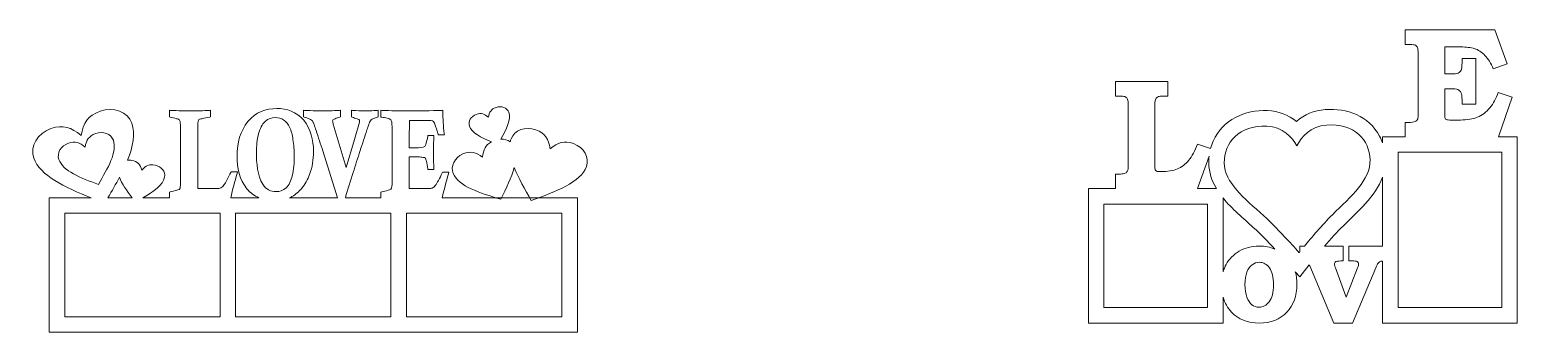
# Model space of a CAD drawing. Header units: millimetres. Extents: x -2296 to 2256, y -962 to 665.
# Drawn here: x -209 to 1227, y 354 to 646 of the extents above; entities that cross this region are included whole.
import ezdxf

# ---------------------------------------------------------------- set-up
doc = ezdxf.new("R2010")
doc.units = ezdxf.units.MM
doc.header["$MEASUREMENT"] = 0
doc.layers.add('layer 1', color=7, linetype='Continuous')

msp = doc.modelspace()

# ---------------------------------------------------------------- linework, layer by layer
at = {"layer": 'layer 1', "color": 250, "lineweight": 20}
for points, knots in [([(839.1925, 596.0786), (839.1925, 596.0786), (889.8442, 596.0786), (889.8442, 596.0786), (889.8442, 596.0786), (889.8442, 596.0786), (889.8442, 581.7375), (889.8442, 581.7375), (889.8442, 581.7375), (889.8442, 581.7375), (885.3943, 581.7375), (885.3943, 581.7375), (885.3943, 581.7375), (882.9279, 581.7375), (881.3768, 581.6103), (880.7411, 581.3561), (880.7411, 581.3561), (879.546, 580.8729), (878.6815, 580.1101), (878.1475, 579.093), (878.1475, 579.093), (877.6135, 578.0759), (877.3338, 576.4486), (877.3338, 574.2363), (877.3338, 574.2363), (877.3338, 574.2363), (877.3338, 514.9902), (877.3338, 514.9902), (877.3338, 514.9902), (877.3338, 512.6001), (877.4355, 511.1507), (877.6644, 510.5913), (877.6644, 510.5913), (877.8932, 510.0573), (878.3509, 509.6251), (879.0374, 509.2945), (879.0374, 509.2945), (879.7494, 508.9639), (881.0716, 508.8114), (883.055, 508.8114), (883.055, 508.8114), (889.717, 508.8114), (895.0568, 509.6759), (899.0998, 511.405), (899.0998, 511.405), (903.1427, 513.1595), (906.7788, 515.9311), (910.0336, 519.7707), (910.0336, 519.7707), (913.2883, 523.6102), (916.0853, 528.8228), (918.4247, 535.434), (918.4247, 535.434), (918.4247, 535.434), (931.0492, 531.0929), (931.0492, 531.0929), (931.0492, 531.0929), (931.7249, 533.5981), (932.597, 536.0507), (933.6649, 538.4209), (933.6649, 538.4209), (942.9813, 559.0979), (964.0639, 568.7343), (985.9785, 567.7835), (985.9785, 567.7835), (996.6226, 567.3217), (1006.2294, 563.6042), (1014.0521, 557.4069), (1014.0521, 557.4069), (1021.6378, 563.8756), (1031.088, 567.9195), (1041.7426, 568.7557), (1041.7426, 568.7557), (1062.9833, 570.4228), (1083.7949, 562.7), (1094.2777, 543.226), (1094.2777, 543.226), (1095.4369, 541.0725), (1096.4223, 538.8427), (1097.236, 536.5563), (1097.236, 536.5563), (1097.236, 536.5563), (1097.236, 542.5465), (1097.236, 542.5465), (1097.236, 542.5465), (1097.236, 542.5465), (1119.013, 542.5465), (1119.013, 542.5465), (1119.013, 542.5465), (1119.013, 542.5465), (1119.013, 556.407), (1119.013, 556.407), (1119.013, 556.407), (1119.013, 556.407), (1121.6066, 556.407), (1121.6066, 556.407), (1121.6066, 556.407), (1125.0901, 556.407), (1127.4295, 556.6613), (1128.6246, 557.1444), (1128.6246, 557.1444), (1129.8197, 557.653), (1130.6588, 558.5175), (1131.1419, 559.7634), (1131.1419, 559.7634), (1131.3962, 560.5008), (1131.5233, 562.6113), (1131.5233, 566.0949), (1131.5233, 566.0949), (1131.5233, 566.0949), (1131.5233, 622.7474), (1131.5233, 622.7474), (1131.5233, 622.7474), (1131.5233, 625.8241), (1131.3199, 627.8583), (1130.8876, 628.7991), (1130.8876, 628.7991), (1130.4808, 629.74), (1129.8197, 630.4519), (1128.9043, 630.9096), (1128.9043, 630.9096), (1128.0143, 631.3927), (1126.2598, 631.6216), (1123.6408, 631.6216), (1123.6408, 631.6216), (1123.6408, 631.6216), (1119.013, 631.6216), (1119.013, 631.6216), (1119.013, 631.6216), (1119.013, 631.6216), (1119.013, 645.9627), (1119.013, 645.9627), (1119.013, 645.9627), (1119.013, 645.9627), (1205.7208, 645.9627), (1205.7208, 645.9627), (1205.7208, 645.9627), (1205.7208, 645.9627), (1217.57, 612.9578), (1217.57, 612.9578), (1217.57, 612.9578), (1217.57, 612.9578), (1204.068, 608.1011), (1204.068, 608.1011), (1204.068, 608.1011), (1201.7795, 613.5172), (1199.1096, 617.8653), (1196.0583, 621.1455), (1196.0583, 621.1455), (1193.007, 624.451), (1189.6252, 626.6378), (1185.9382, 627.7312), (1185.9382, 627.7312), (1182.2512, 628.7991), (1177.9285, 629.3331), (1173.021, 629.3331), (1173.021, 629.3331), (1173.021, 629.3331), (1157.1543, 629.3331), (1157.1543, 629.3331), (1157.1543, 629.3331), (1157.1543, 629.3331), (1157.1543, 603.2445), (1157.1543, 603.2445), (1157.1543, 603.2445), (1157.1543, 603.2445), (1162.3161, 603.2445), (1162.3161, 603.2445), (1162.3161, 603.2445), (1166.181, 603.2445), (1168.8, 603.5242), (1170.1477, 604.109), (1170.1477, 604.109), (1171.4953, 604.6684), (1172.4616, 605.5838), (1173.0464, 606.8043), (1173.0464, 606.8043), (1173.6313, 608.0248), (1173.9364, 610.4404), (1173.9364, 614.0766), (1173.9364, 614.0766), (1173.9364, 614.0766), (1173.9364, 618.0433), (1173.9364, 618.0433), (1173.9364, 618.0433), (1173.9364, 618.0433), (1187.3621, 618.0433), (1187.3621, 618.0433), (1187.3621, 618.0433), (1187.3621, 618.0433), (1187.3621, 574.1045), (1187.3621, 574.1045), (1187.3621, 574.1045), (1187.3621, 574.1045), (1173.9364, 574.1045), (1173.9364, 574.1045), (1173.9364, 574.1045), (1173.9364, 574.1045), (1173.9364, 578.6052), (1173.9364, 578.6052), (1173.9364, 578.6052), (1173.9364, 581.6565), (1173.5804, 583.8941), (1172.8685, 585.2927), (1172.8685, 585.2927), (1172.1565, 586.6911), (1171.1903, 587.6574), (1169.9697, 588.1405), (1169.9697, 588.1405), (1168.7238, 588.6491), (1166.003, 588.9034), (1161.782, 588.9034), (1161.782, 588.9034), (1161.782, 588.9034), (1157.1543, 588.9034), (1157.1543, 588.9034), (1157.1543, 588.9034), (1157.1543, 588.9034), (1157.1543, 565.0269), (1157.1543, 565.0269), (1157.1543, 565.0269), (1157.1543, 562.5096), (1157.2814, 560.9585), (1157.5357, 560.3991), (1157.5357, 560.3991), (1157.7645, 559.8652), (1158.273, 559.4329), (1158.985, 559.1532), (1158.985, 559.1532), (1159.697, 558.848), (1161.2481, 558.6955), (1163.6383, 558.6955), (1163.6383, 558.6955), (1163.6383, 558.6955), (1172.3599, 558.6955), (1172.3599, 558.6955), (1172.3599, 558.6955), (1178.8693, 558.6955), (1184.3362, 559.6363), (1188.8115, 561.4925), (1188.8115, 561.4925), (1193.2867, 563.3742), (1197.2788, 566.4), (1200.7624, 570.5447), (1200.7624, 570.5447), (1204.2714, 574.7148), (1206.9667, 579.6731), (1208.8484, 585.3944), (1208.8484, 585.3944), (1208.8484, 585.3944), (1222.4521, 580.7157), (1222.4521, 580.7157), (1222.4521, 580.7157), (1222.4521, 580.7157), (1208.9925, 542.5465), (1208.9925, 542.5465), (1208.9925, 542.5465), (1208.9925, 542.5465), (1227.236, 542.5465), (1227.236, 542.5465), (1227.236, 542.5465), (1227.236, 542.5465), (1227.236, 362.5467), (1227.236, 362.5467), (1227.236, 362.5467), (1227.236, 362.5467), (1097.236, 362.5467), (1097.236, 362.5467), (1097.236, 362.5467), (1097.236, 362.5467), (1097.236, 422.4019), (1097.236, 422.4019), (1097.236, 422.4019), (1096.3443, 422.351), (1095.7731, 422.2873), (1095.5286, 422.2109), (1095.5286, 422.2109), (1094.7384, 421.982), (1093.9481, 421.3716), (1093.0881, 420.4306), (1093.0881, 420.4306), (1092.2514, 419.4896), (1091.3914, 418.0145), (1090.5314, 416.0308), (1090.5314, 416.0308), (1090.5314, 416.0308), (1068.2181, 362.5467), (1068.2181, 362.5467), (1068.2181, 362.5467), (1068.2181, 362.5467), (1050.0886, 362.5467), (1050.0886, 362.5467), (1050.0886, 362.5467), (1050.0886, 362.5467), (1026.8689, 417.7093), (1026.8689, 417.7093), (1026.8689, 417.7093), (1026.7185, 418.0383), (1026.5581, 418.3561), (1026.3865, 418.6625), (1026.3865, 418.6625), (1026.3865, 418.6625), (1017.3028, 407.1575), (1017.3028, 407.1575), (1017.3028, 407.1575), (1017.3028, 407.1575), (1012.9165, 412.1397), (1012.9165, 412.1397), (1012.9165, 412.1397), (1013.9925, 408.3993), (1014.5307, 404.3234), (1014.5307, 399.9223), (1014.5307, 399.9223), (1014.5307, 388.8264), (1011.2394, 379.8232), (1004.6347, 372.9125), (1004.6347, 372.9125), (998.0299, 366.002), (989.2012, 362.5467), (978.171, 362.5467), (978.171, 362.5467), (966.9184, 362.5467), (957.9786, 366.0263), (951.3293, 372.9856), (951.3293, 372.9856), (947.4364, 377.0093), (944.719, 381.8903), (943.1808, 387.6281), (943.1808, 387.6281), (943.1808, 387.6281), (943.1808, 362.5467), (943.1808, 362.5467), (943.1808, 362.5467), (943.1808, 362.5467), (813.1808, 362.5467), (813.1808, 362.5467), (813.1808, 362.5467), (813.1808, 362.5467), (813.1808, 492.5467), (813.1808, 492.5467), (813.1808, 492.5467), (813.1808, 492.5467), (839.1925, 492.5467), (839.1925, 492.5467), (839.1925, 492.5467), (839.1925, 492.5467), (839.1925, 506.5229), (839.1925, 506.5229), (839.1925, 506.5229), (839.1925, 506.5229), (844.1509, 506.5229), (844.1509, 506.5229), (844.1509, 506.5229), (846.1851, 506.5229), (847.7108, 506.8026), (848.7533, 507.3366), (848.7533, 507.3366), (849.7704, 507.896), (850.5332, 508.6334), (850.9909, 509.5488), (850.9909, 509.5488), (851.4741, 510.4642), (851.7029, 512.0661), (851.7029, 514.3546), (851.7029, 514.3546), (851.7029, 514.3546), (851.7029, 573.2447), (851.7029, 573.2447), (851.7029, 573.2447), (851.7029, 575.7366), (851.4741, 577.5165), (850.9909, 578.6099), (850.9909, 578.6099), (850.5332, 579.7033), (849.8721, 580.4915), (849.0076, 581.0001), (849.0076, 581.0001), (848.143, 581.4832), (846.6936, 581.7375), (844.6595, 581.7375), (844.6595, 581.7375), (844.6595, 581.7375), (839.1925, 581.7375), (839.1925, 581.7375), (839.1925, 581.7375), (839.1925, 581.7375), (839.1925, 596.0786), (839.1925, 596.0786)], [0, 0, 0, 0, 0.010204082, 0.010204082, 0.010204082, 0.010204082, 0.020408163, 0.020408163, 0.020408163, 0.020408163, 0.030612245, 0.030612245, 0.030612245, 0.030612245, 0.040816327, 0.040816327, 0.040816327, 0.040816327, 0.051020408, 0.051020408, 0.051020408, 0.051020408, 0.06122449, 0.06122449, 0.06122449, 0.06122449, 0.071428571, 0.071428571, 0.071428571, 0.071428571, 0.081632653, 0.081632653, 0.081632653, 0.081632653, 0.091836735, 0.091836735, 0.091836735, 0.091836735, 0.102040816, 0.102040816, 0.102040816, 0.102040816, 0.112244898, 0.112244898, 0.112244898, 0.112244898, 0.12244898, 0.12244898, 0.12244898, 0.12244898, 0.132653061, 0.132653061, 0.132653061, 0.132653061, 0.142857143, 0.142857143, 0.142857143, 0.142857143, 0.153061224, 0.153061224, 0.153061224, 0.153061224, 0.163265306, 0.163265306, 0.163265306, 0.163265306, 0.173469388, 0.173469388, 0.173469388, 0.173469388, 0.183673469, 0.183673469, 0.183673469, 0.183673469, 0.193877551, 0.193877551, 0.193877551, 0.193877551, 0.204081633, 0.204081633, 0.204081633, 0.204081633, 0.214285714, 0.214285714, 0.214285714, 0.214285714, 0.224489796, 0.224489796, 0.224489796, 0.224489796, 0.234693878, 0.234693878, 0.234693878, 0.234693878, 0.244897959, 0.244897959, 0.244897959, 0.244897959, 0.255102041, 0.255102041, 0.255102041, 0.255102041, 0.265306122, 0.265306122, 0.265306122, 0.265306122, 0.275510204, 0.275510204, 0.275510204, 0.275510204, 0.285714286, 0.285714286, 0.285714286, 0.285714286, 0.295918367, 0.295918367, 0.295918367, 0.295918367, 0.306122449, 0.306122449, 0.306122449, 0.306122449, 0.316326531, 0.316326531, 0.316326531, 0.316326531, 0.326530612, 0.326530612, 0.326530612, 0.326530612, 0.336734694, 0.336734694, 0.336734694, 0.336734694, 0.346938776, 0.346938776, 0.346938776, 0.346938776, 0.357142857, 0.357142857, 0.357142857, 0.357142857, 0.367346939, 0.367346939, 0.367346939, 0.367346939, 0.37755102, 0.37755102, 0.37755102, 0.37755102, 0.387755102, 0.387755102, 0.387755102, 0.387755102, 0.397959184, 0.397959184, 0.397959184, 0.397959184, 0.408163265, 0.408163265, 0.408163265, 0.408163265, 0.418367347, 0.418367347, 0.418367347, 0.418367347, 0.428571429, 0.428571429, 0.428571429, 0.428571429, 0.43877551, 0.43877551, 0.43877551, 0.43877551, 0.448979592, 0.448979592, 0.448979592, 0.448979592, 0.459183673, 0.459183673, 0.459183673, 0.459183673, 0.469387755, 0.469387755, 0.469387755, 0.469387755, 0.479591837, 0.479591837, 0.479591837, 0.479591837, 0.489795918, 0.489795918, 0.489795918, 0.489795918, 0.5, 0.5, 0.5, 0.5, 0.510204082, 0.510204082, 0.510204082, 0.510204082, 0.520408163, 0.520408163, 0.520408163, 0.520408163, 0.530612245, 0.530612245, 0.530612245, 0.530612245, 0.540816327, 0.540816327, 0.540816327, 0.540816327, 0.551020408, 0.551020408, 0.551020408, 0.551020408, 0.56122449, 0.56122449, 0.56122449, 0.56122449, 0.571428571, 0.571428571, 0.571428571, 0.571428571, 0.581632653, 0.581632653, 0.581632653, 0.581632653, 0.591836735, 0.591836735, 0.591836735, 0.591836735, 0.602040816, 0.602040816, 0.602040816, 0.602040816, 0.612244898, 0.612244898, 0.612244898, 0.612244898, 0.62244898, 0.62244898, 0.62244898, 0.62244898, 0.632653061, 0.632653061, 0.632653061, 0.632653061, 0.642857143, 0.642857143, 0.642857143, 0.642857143, 0.653061224, 0.653061224, 0.653061224, 0.653061224, 0.663265306, 0.663265306, 0.663265306, 0.663265306, 0.673469388, 0.673469388, 0.673469388, 0.673469388, 0.683673469, 0.683673469, 0.683673469, 0.683673469, 0.693877551, 0.693877551, 0.693877551, 0.693877551, 0.704081633, 0.704081633, 0.704081633, 0.704081633, 0.714285714, 0.714285714, 0.714285714, 0.714285714, 0.724489796, 0.724489796, 0.724489796, 0.724489796, 0.734693878, 0.734693878, 0.734693878, 0.734693878, 0.744897959, 0.744897959, 0.744897959, 0.744897959, 0.755102041, 0.755102041, 0.755102041, 0.755102041, 0.765306122, 0.765306122, 0.765306122, 0.765306122, 0.775510204, 0.775510204, 0.775510204, 0.775510204, 0.785714286, 0.785714286, 0.785714286, 0.785714286, 0.795918367, 0.795918367, 0.795918367, 0.795918367, 0.806122449, 0.806122449, 0.806122449, 0.806122449, 0.816326531, 0.816326531, 0.816326531, 0.816326531, 0.826530612, 0.826530612, 0.826530612, 0.826530612, 0.836734694, 0.836734694, 0.836734694, 0.836734694, 0.846938776, 0.846938776, 0.846938776, 0.846938776, 0.857142857, 0.857142857, 0.857142857, 0.857142857, 0.867346939, 0.867346939, 0.867346939, 0.867346939, 0.87755102, 0.87755102, 0.87755102, 0.87755102, 0.887755102, 0.887755102, 0.887755102, 0.887755102, 0.897959184, 0.897959184, 0.897959184, 0.897959184, 0.908163265, 0.908163265, 0.908163265, 0.908163265, 0.918367347, 0.918367347, 0.918367347, 0.918367347, 0.928571429, 0.928571429, 0.928571429, 0.928571429, 0.93877551, 0.93877551, 0.93877551, 0.93877551, 0.948979592, 0.948979592, 0.948979592, 0.948979592, 0.959183673, 0.959183673, 0.959183673, 0.959183673, 0.969387755, 0.969387755, 0.969387755, 0.969387755, 0.979591837, 0.979591837, 0.979591837, 0.979591837, 1, 1, 1, 1]), ([(228.1136, 522.9246), (228.9934, 529.9998), (230.9731, 534.5422), (236.7381, 537.7183), (236.7381, 537.7183), (226.7237, 541.7165), (217.8225, 546.1058), (215.4745, 552.795), (215.4745, 552.795), (213.9129, 557.2436), (216.9064, 562.3496), (222.1563, 564.1924), (222.1563, 564.1924), (226.9116, 565.8616), (229.9966, 564.6816), (233.7887, 561.4868), (233.7887, 561.4868), (234.7518, 566.3508), (236.4223, 569.2002), (241.1776, 570.8694), (241.1776, 570.8694), (246.4275, 572.7122), (251.9556, 570.5974), (253.5172, 566.1489), (253.5172, 566.1489), (255.9326, 559.2679), (251.4143, 549.9532), (245.8826, 540.2827), (245.8826, 540.2827), (249.2601, 540.3333), (252.4479, 539.398), (254.9434, 537.6294), (254.9434, 537.6294), (255.1563, 538.6104), (255.4305, 539.5689), (255.7728, 540.5024), (255.7728, 540.5024), (258.8936, 549.013), (269.5777, 552.931), (279.6214, 549.248), (279.6214, 549.248), (288.7189, 545.912), (291.8544, 540.3896), (293.5762, 531.0128), (293.5762, 531.0128), (300.9517, 537.0536), (306.9139, 539.2399), (316.0114, 535.9039), (316.0114, 535.9039), (326.0551, 532.2209), (331.6737, 522.3248), (328.5529, 513.8143), (328.5529, 513.8143), (322.8993, 498.3966), (299.0506, 489.6509), (275.2021, 480.9054), (275.2021, 480.9054), (269.0254, 491.7845), (262.85, 502.6632), (258.8473, 512.7452), (258.8473, 512.7452), (256.1938, 503.303), (250.9881, 492.7536), (245.7809, 482.2035), (245.7809, 482.2035), (225.5582, 488.3177), (205.3355, 494.4319), (199.8993, 506.9615), (199.8993, 506.9615), (196.8986, 513.8777), (201.0876, 522.365), (209.2499, 525.9063), (209.2499, 525.9063), (216.6432, 529.114), (221.6989, 527.5855), (228.1136, 522.9246)], [0, 0, 0, 0, 0.05, 0.05, 0.05, 0.05, 0.1, 0.1, 0.1, 0.1, 0.15, 0.15, 0.15, 0.15, 0.2, 0.2, 0.2, 0.2, 0.25, 0.25, 0.25, 0.25, 0.3, 0.3, 0.3, 0.3, 0.35, 0.35, 0.35, 0.35, 0.4, 0.4, 0.4, 0.4, 0.45, 0.45, 0.45, 0.45, 0.5, 0.5, 0.5, 0.5, 0.55, 0.55, 0.55, 0.55, 0.6, 0.6, 0.6, 0.6, 0.65, 0.65, 0.65, 0.65, 0.7, 0.7, 0.7, 0.7, 0.75, 0.75, 0.75, 0.75, 0.8, 0.8, 0.8, 0.8, 0.85, 0.85, 0.85, 0.85, 0.9, 0.9, 0.9, 0.9, 1, 1, 1, 1]), ([(1017.4554, 431.5488), (1017.4554, 431.5488), (1017.4554, 436.8599), (1017.4554, 436.8599), (1017.4554, 436.8599), (1017.4554, 436.8599), (1021.7629, 436.8599), (1021.7629, 436.8599), (1021.7629, 436.8599), (1028.0077, 444.4667), (1038.9794, 457.4605), (1048.7964, 467.2003), (1048.7964, 467.2003), (1067.1097, 485.3386), (1085.4746, 500.8803), (1085.1361, 520.1404), (1085.1361, 520.1404), (1084.7975, 539.3947), (1069.907, 555.9205), (1042.9163, 553.8017), (1042.9163, 553.8017), (1027.7231, 552.6096), (1018.819, 542.7056), (1014.4738, 533.7512), (1014.4738, 533.7512), (1010.0884, 542.073), (1000.9031, 552.1161), (985.3284, 552.7975), (985.3284, 552.7975), (958.8784, 553.9394), (943.9793, 536.5873), (944.3208, 517.3229), (944.3208, 517.3229), (944.6521, 498.0686), (963.3857, 483.4106), (982.4765, 466.034), (982.4765, 466.034), (997.4588, 452.3845), (1016.6758, 430.5695), (1016.6758, 430.5695), (1016.6758, 430.5695), (1016.6758, 430.5695), (1016.9489, 430.9154), (1017.4554, 431.5488)], [0, 0, 0, 0, 0.083333333, 0.083333333, 0.083333333, 0.083333333, 0.166666667, 0.166666667, 0.166666667, 0.166666667, 0.25, 0.25, 0.25, 0.25, 0.333333333, 0.333333333, 0.333333333, 0.333333333, 0.416666667, 0.416666667, 0.416666667, 0.416666667, 0.5, 0.5, 0.5, 0.5, 0.583333333, 0.583333333, 0.583333333, 0.583333333, 0.666666667, 0.666666667, 0.666666667, 0.666666667, 0.75, 0.75, 0.75, 0.75, 0.833333333, 0.833333333, 0.833333333, 0.833333333, 1, 1, 1, 1]), ([(929.657, 523.8327), (929.657, 523.8327), (918.5542, 492.5467), (918.5542, 492.5467), (918.5542, 492.5467), (918.5542, 492.5467), (936.7316, 492.5467), (936.7316, 492.5467), (936.7316, 492.5467), (932.3307, 499.9441), (929.4807, 508.0374), (929.3231, 517.061), (929.3231, 517.061), (929.2836, 519.3234), (929.3953, 521.5872), (929.657, 523.8327)], [0, 0, 0, 0, 0.2, 0.2, 0.2, 0.2, 0.4, 0.4, 0.4, 0.4, 0.6, 0.6, 0.6, 0.6, 1, 1, 1, 1]), ([(1112.236, 527.5468), (1112.236, 527.5468), (1212.236, 527.5468), (1212.236, 527.5468), (1212.236, 527.5468), (1212.236, 527.5468), (1212.236, 377.5464), (1212.236, 377.5464), (1212.236, 377.5464), (1212.236, 377.5464), (1112.236, 377.5464), (1112.236, 377.5464), (1112.236, 377.5464), (1112.236, 377.5464), (1112.236, 527.5468), (1112.236, 527.5468)], [0, 0, 0, 0, 0.2, 0.2, 0.2, 0.2, 0.4, 0.4, 0.4, 0.4, 0.6, 0.6, 0.6, 0.6, 1, 1, 1, 1]), ([(1064.5922, 436.8599), (1064.5922, 436.8599), (1097.236, 436.8599), (1097.236, 436.8599), (1097.236, 436.8599), (1097.236, 436.8599), (1097.236, 503.6361), (1097.236, 503.6361), (1097.236, 503.6361), (1090.4214, 484.969), (1072.9523, 470.0235), (1059.3561, 456.5469), (1059.3561, 456.5469), (1053.1812, 450.4264), (1047.0802, 443.7196), (1041.2195, 436.8599), (1041.2195, 436.8599), (1041.2195, 436.8599), (1059.1533, 436.8599), (1059.1533, 436.8599), (1059.1533, 436.8599), (1059.1533, 436.8599), (1059.1533, 422.5161), (1059.1533, 422.5161), (1059.1533, 422.5161), (1059.1533, 422.5161), (1056.9917, 422.5161), (1056.9917, 422.5161), (1056.9917, 422.5161), (1054.3188, 422.5161), (1052.6685, 422.2872), (1052.041, 421.8548), (1052.041, 421.8548), (1051.1578, 421.2444), (1050.7394, 420.4815), (1050.7394, 419.5405), (1050.7394, 419.5405), (1050.7394, 418.8029), (1051.0416, 417.6331), (1051.6226, 416.0308), (1051.6226, 416.0308), (1051.6226, 416.0308), (1062.1517, 387.4195), (1062.1517, 387.4195), (1062.1517, 387.4195), (1062.1517, 387.4195), (1073.1457, 416.0054), (1073.1457, 416.0054), (1073.1457, 416.0054), (1073.7964, 417.6585), (1074.0986, 418.8792), (1074.0986, 419.6676), (1074.0986, 419.6676), (1074.0986, 420.6595), (1073.6337, 421.4225), (1072.6807, 421.9057), (1072.6807, 421.9057), (1071.937, 422.3126), (1070.31, 422.5161), (1067.7998, 422.5161), (1067.7998, 422.5161), (1067.7998, 422.5161), (1064.5922, 422.5161), (1064.5922, 422.5161), (1064.5922, 422.5161), (1064.5922, 422.5161), (1064.5922, 436.8599), (1064.5922, 436.8599)], [0, 0, 0, 0, 0.055555556, 0.055555556, 0.055555556, 0.055555556, 0.111111111, 0.111111111, 0.111111111, 0.111111111, 0.166666667, 0.166666667, 0.166666667, 0.166666667, 0.222222222, 0.222222222, 0.222222222, 0.222222222, 0.277777778, 0.277777778, 0.277777778, 0.277777778, 0.333333333, 0.333333333, 0.333333333, 0.333333333, 0.388888889, 0.388888889, 0.388888889, 0.388888889, 0.444444444, 0.444444444, 0.444444444, 0.444444444, 0.5, 0.5, 0.5, 0.5, 0.555555556, 0.555555556, 0.555555556, 0.555555556, 0.611111111, 0.611111111, 0.611111111, 0.611111111, 0.666666667, 0.666666667, 0.666666667, 0.666666667, 0.722222222, 0.722222222, 0.722222222, 0.722222222, 0.777777778, 0.777777778, 0.777777778, 0.777777778, 0.833333333, 0.833333333, 0.833333333, 0.833333333, 0.888888889, 0.888888889, 0.888888889, 0.888888889, 1, 1, 1, 1]), ([(828.1808, 477.5467), (828.1808, 477.5467), (928.1808, 477.5467), (928.1808, 477.5467), (928.1808, 477.5467), (928.1808, 477.5467), (928.1808, 377.5467), (928.1808, 377.5467), (928.1808, 377.5467), (928.1808, 377.5467), (828.1808, 377.5467), (828.1808, 377.5467), (828.1808, 377.5467), (828.1808, 377.5467), (828.1808, 477.5467), (828.1808, 477.5467)], [0, 0, 0, 0, 0.2, 0.2, 0.2, 0.2, 0.4, 0.4, 0.4, 0.4, 0.6, 0.6, 0.6, 0.6, 1, 1, 1, 1]), ([(977.9042, 436.8599), (983.6012, 436.8599), (988.7357, 435.9292), (993.3077, 434.0572), (993.3077, 434.0572), (986.5317, 441.3299), (979.4885, 448.4679), (972.3774, 454.9432), (972.3774, 454.9432), (962.9173, 463.5574), (951.7651, 472.7431), (943.1808, 483.3697), (943.1808, 483.3697), (943.1808, 483.3697), (943.1808, 411.8778), (943.1808, 411.8778), (943.1808, 411.8778), (943.8938, 414.4638), (944.8604, 416.8708), (946.081, 419.0967), (946.081, 419.0967), (949.0165, 424.45), (953.264, 428.757), (958.8236, 431.9933), (958.8236, 431.9933), (964.3832, 435.2295), (970.7434, 436.8599), (977.9042, 436.8599)], [0, 0, 0, 0, 0.125, 0.125, 0.125, 0.125, 0.25, 0.25, 0.25, 0.25, 0.375, 0.375, 0.375, 0.375, 0.5, 0.5, 0.5, 0.5, 0.625, 0.625, 0.625, 0.625, 0.75, 0.75, 0.75, 0.75, 1, 1, 1, 1]), ([(978.2377, 421.2381), (975.747, 421.2381), (973.412, 420.4351), (971.2326, 418.829), (971.2326, 418.829), (969.0533, 417.2231), (967.3632, 414.8628), (966.1623, 411.7238), (966.1623, 411.7238), (964.9614, 408.6092), (964.361, 404.6429), (964.361, 399.8006), (964.361, 399.8006), (964.361, 394.8367), (964.9392, 390.7244), (966.1178, 387.4637), (966.1178, 387.4637), (967.2965, 384.2031), (968.9421, 381.7698), (971.0102, 380.2125), (971.0102, 380.2125), (973.0784, 378.6552), (975.3467, 377.8765), (977.8374, 377.8765), (977.8374, 377.8765), (981.6847, 377.8765), (984.9759, 379.6285), (987.7335, 383.1568), (987.7335, 383.1568), (990.4688, 386.6851), (991.8476, 392.16), (991.8476, 399.606), (991.8476, 399.606), (991.8476, 406.7842), (990.58, 412.1862), (988.0226, 415.8118), (988.0226, 415.8118), (985.4652, 419.4374), (982.1961, 421.2381), (978.2377, 421.2381)], [0, 0, 0, 0, 0.090909091, 0.090909091, 0.090909091, 0.090909091, 0.181818182, 0.181818182, 0.181818182, 0.181818182, 0.272727273, 0.272727273, 0.272727273, 0.272727273, 0.363636364, 0.363636364, 0.363636364, 0.363636364, 0.454545455, 0.454545455, 0.454545455, 0.454545455, 0.545454545, 0.545454545, 0.545454545, 0.545454545, 0.636363636, 0.636363636, 0.636363636, 0.636363636, 0.727272727, 0.727272727, 0.727272727, 0.727272727, 0.818181818, 0.818181818, 0.818181818, 0.818181818, 1, 1, 1, 1])]:
    msp.add_open_spline(points, degree=3, knots=knots, dxfattribs=at)
at = {"layer": 'layer 1', "color": 250, "lineweight": 18}
for points, knots in [([(-45.677, 559.2556), (-46.5438, 558.6117), (-46.6192, 556.2026), (-46.6192, 555.1665), (-46.6192, 555.1665), (-46.6192, 555.1665), (-46.8167, 540.1198), (-46.8167, 540.1198), (-46.8167, 540.1198), (-46.8167, 540.1198), (-46.8167, 492.5108), (-46.8167, 492.5108), (-46.8167, 492.5108), (-46.8167, 492.5108), (-30.1081, 492.5108), (-30.1081, 492.5108), (-30.1081, 492.5108), (-28.9329, 492.5108), (-27.733, 492.5385), (-26.5629, 492.6788), (-26.5629, 492.6788), (-25.9762, 492.7492), (-25.1903, 492.8624), (-24.6398, 493.1296), (-24.6398, 493.1296), (-23.2775, 493.7908), (-22.1108, 495.0536), (-21.158, 496.3803), (-21.158, 496.3803), (-20.7881, 496.8955), (-20.444, 497.4551), (-20.1142, 498.0086), (-20.1142, 498.0086), (-19.6226, 498.8336), (-19.1515, 499.6787), (-18.6896, 500.5282), (-18.6896, 500.5282), (-17.3313, 503.0262), (-16.0376, 505.5879), (-14.7647, 508.1509), (-14.7647, 508.1509), (-14.7647, 508.1509), (-14.4938, 508.6964), (-14.4938, 508.6964), (-14.4938, 508.6964), (-14.4938, 508.6964), (-8.2791, 508.6964), (-8.2791, 508.6964), (-8.2791, 508.6964), (-8.2791, 508.6964), (-8.7313, 507.1844), (-8.7313, 507.1844), (-8.7313, 507.1844), (-11.0533, 499.4207), (-13.118, 491.5358), (-15.0151, 483.6047), (-15.0151, 483.6047), (-15.0151, 483.6047), (-10.3012, 483.6047), (-10.3012, 483.6047), (-10.3012, 483.6047), (-10.3012, 483.6047), (12.2029, 483.6047), (12.2029, 483.6047), (12.2029, 483.6047), (7.9344, 485.3959), (3.9862, 488.1892), (0.6068, 492.3063), (0.6068, 492.3063), (-6.4011, 500.844), (-8.7547, 512.2863), (-8.7547, 524.0542), (-8.7547, 524.0542), (-8.7547, 536.6947), (-5.8017, 548.2193), (1.6634, 557.244), (1.6634, 557.244), (9.2298, 566.3912), (19.0202, 569.8417), (29.5417, 569.8417), (29.5417, 569.8417), (39.2072, 569.8417), (48.4693, 566.8965), (55.4753, 558.4646), (55.4753, 558.4646), (62.3084, 550.2406), (64.9395, 539.6089), (64.9395, 528.0907), (64.9395, 528.0907), (64.9395, 520.5035), (63.8191, 513.1171), (61.2339, 506.185), (61.2339, 506.185), (59.3833, 501.2228), (56.9276, 496.6816), (53.6873, 492.89), (53.6873, 492.89), (50.8977, 489.6257), (47.7346, 486.7437), (44.1823, 484.819), (44.1823, 484.819), (43.3528, 484.3696), (42.5078, 483.9661), (41.6506, 483.6047), (41.6506, 483.6047), (41.6506, 483.6047), (88.1883, 483.6047), (88.1883, 483.6047), (88.1883, 483.6047), (88.1883, 483.6047), (73.9759, 528.7741), (73.9759, 528.7741), (73.9759, 528.7741), (71.8012, 535.4284), (69.6182, 542.0851), (67.367, 548.702), (67.367, 548.702), (66.7337, 550.563), (66.0958, 552.425), (65.4314, 554.2701), (65.4314, 554.2701), (65.2299, 554.8293), (65.026, 555.3882), (64.8127, 555.9408), (64.8127, 555.9408), (64.7, 556.2326), (64.5823, 556.5425), (64.4497, 556.8217), (64.4497, 556.8217), (64.113, 557.5309), (63.6854, 558.1477), (63.1285, 558.6155), (63.1285, 558.6155), (63.1285, 558.6155), (63.1163, 558.6259), (63.1163, 558.6259), (63.1163, 558.6259), (63.1163, 558.6259), (63.1043, 558.6365), (63.1043, 558.6365), (63.1043, 558.6365), (62.5664, 559.1201), (61.4724, 559.5712), (60.84, 559.8308), (60.84, 559.8308), (59.2636, 560.478), (57.6277, 561.0069), (56.0161, 561.5077), (56.0161, 561.5077), (56.0161, 561.5077), (55.3174, 561.7248), (55.3174, 561.7248), (55.3174, 561.7248), (55.3174, 561.7248), (55.3174, 568.0853), (55.3174, 568.0853), (55.3174, 568.0853), (55.3174, 568.0853), (56.2806, 568.0425), (56.2806, 568.0425), (56.2806, 568.0425), (59.9937, 567.8775), (63.7077, 567.7197), (67.4219, 567.5934), (67.4219, 567.5934), (69.5609, 567.5206), (71.7115, 567.4439), (73.8514, 567.4439), (73.8514, 567.4439), (76.1132, 567.4439), (78.3786, 567.5101), (80.6392, 567.5932), (80.6392, 567.5932), (83.7924, 567.7092), (86.9451, 567.8672), (90.0964, 568.0421), (90.0964, 568.0421), (90.0964, 568.0421), (91.068, 568.0961), (91.068, 568.0961), (91.068, 568.0961), (91.068, 568.0961), (91.068, 561.7143), (91.068, 561.7143), (91.068, 561.7143), (91.068, 561.7143), (90.359, 561.5045), (90.359, 561.5045), (90.359, 561.5045), (88.8147, 561.0477), (87.2503, 560.5721), (85.7322, 559.9988), (85.7322, 559.9988), (85.3585, 559.8577), (84.1979, 559.423), (83.8988, 559.1392), (83.8988, 559.1392), (83.5647, 558.8173), (83.3937, 558.424), (83.3937, 557.904), (83.3937, 557.904), (83.3937, 556.9784), (83.7966, 555.6001), (84.0601, 554.7402), (84.0601, 554.7402), (84.0601, 554.7402), (96.4195, 512.8328), (96.4195, 512.8328), (96.4195, 512.8328), (96.4195, 512.8328), (104.51, 539.8868), (104.51, 539.8868), (104.51, 539.8868), (104.51, 539.8868), (109.2903, 556.7691), (109.2903, 556.7691), (109.2903, 556.7691), (109.3704, 557.152), (109.4331, 557.5698), (109.4331, 557.964), (109.4331, 557.964), (109.4331, 558.521), (109.0879, 558.8614), (108.7178, 559.117), (108.7178, 559.117), (108.5662, 559.1839), (108.4022, 559.2418), (108.2503, 559.3004), (108.2503, 559.3004), (107.8294, 559.4625), (107.4075, 559.6209), (106.9855, 559.7788), (106.9855, 559.7788), (105.4326, 560.3601), (103.8768, 560.9311), (102.3208, 561.5005), (102.3208, 561.5005), (102.3208, 561.5005), (101.6599, 561.7423), (101.6599, 561.7423), (101.6599, 561.7423), (101.6599, 561.7423), (101.6599, 568.1167), (101.6599, 568.1167), (101.6599, 568.1167), (101.6599, 568.1167), (102.6476, 568.0411), (102.6476, 568.0411), (102.6476, 568.0411), (106.6761, 567.7327), (110.7716, 567.4439), (114.8088, 567.4439), (114.8088, 567.4439), (116.4368, 567.4439), (118.0693, 567.5094), (119.6958, 567.5928), (119.6958, 567.5928), (121.9455, 567.708), (124.1947, 567.8656), (126.4419, 568.041), (126.4419, 568.041), (126.4419, 568.041), (127.4306, 568.1181), (127.4306, 568.1181), (127.4306, 568.1181), (127.4306, 568.1181), (127.4306, 561.7018), (127.4306, 561.7018), (127.4306, 561.7018), (127.4306, 561.7018), (126.7094, 561.501), (126.7094, 561.501), (126.7094, 561.501), (125.3951, 561.1348), (124.0569, 560.7194), (122.7849, 560.1732), (122.7849, 560.1732), (122.0919, 559.8757), (121.225, 559.4649), (120.6286, 558.9336), (120.6286, 558.9336), (120.6286, 558.9336), (120.6141, 558.9206), (120.6141, 558.9206), (120.6141, 558.9206), (120.6141, 558.9206), (120.5989, 558.9082), (120.5989, 558.9082), (120.5989, 558.9082), (120.0233, 558.4362), (119.5724, 557.6382), (119.2554, 556.9023), (119.2554, 556.9023), (119.1549, 556.669), (119.0655, 556.4109), (118.9783, 556.1697), (118.9783, 556.1697), (118.7921, 555.655), (118.6114, 555.1367), (118.4319, 554.6184), (118.4319, 554.6184), (117.8079, 552.8169), (117.1991, 551.0067), (116.5924, 549.1966), (116.5924, 549.1966), (114.3564, 542.5243), (112.1618, 535.8298), (109.9744, 529.1339), (109.9744, 529.1339), (107.6836, 522.1215), (105.4557, 515.0772), (103.2498, 508.0248), (103.2498, 508.0248), (100.7073, 499.8962), (98.1962, 491.753), (95.6968, 483.6047), (95.6968, 483.6047), (95.6968, 483.6047), (130.1125, 483.6047), (130.1125, 483.6047), (130.1125, 483.6047), (130.1125, 483.6047), (130.1125, 489.086), (130.1125, 489.086), (130.1125, 489.086), (130.1125, 489.086), (130.8742, 489.2554), (130.8742, 489.2554), (130.8742, 489.2554), (132.9356, 489.7135), (135.0305, 490.1979), (137.0616, 490.8274), (137.0616, 490.8274), (137.5767, 490.987), (139.1553, 491.4786), (139.5697, 491.8612), (139.5697, 491.8612), (139.5697, 491.8612), (139.5837, 491.8739), (139.5837, 491.8739), (139.5837, 491.8739), (139.5837, 491.8739), (139.5979, 491.8862), (139.5979, 491.8862), (139.5979, 491.8862), (140.6953, 492.8224), (140.7841, 496.3406), (140.7841, 497.7578), (140.7841, 497.7578), (140.7841, 497.7578), (140.7842, 499.7477), (140.7842, 499.7477), (140.7842, 499.7477), (140.7842, 499.7477), (140.9818, 522.9353), (140.9818, 522.9353), (140.9818, 522.9353), (140.9818, 522.9353), (140.9821, 541.6473), (140.9821, 541.6473), (140.9821, 541.6473), (140.9821, 541.6473), (140.7841, 550.3352), (140.7841, 550.3352), (140.7841, 550.3352), (140.7841, 550.3352), (140.7841, 550.3508), (140.7841, 550.3508), (140.7841, 550.3508), (140.7841, 552.0046), (140.7658, 553.6896), (140.6535, 555.3383), (140.6535, 555.3383), (140.6095, 555.9826), (140.5305, 557.1151), (140.3271, 557.7145), (140.3271, 557.7145), (140.0355, 558.5738), (139.4288, 559.1321), (138.7562, 559.5268), (138.7562, 559.5268), (138.4745, 559.692), (138.1341, 559.8152), (137.8337, 559.9187), (137.8337, 559.9187), (137.2924, 560.1052), (136.7387, 560.2571), (136.188, 560.3967), (136.188, 560.3967), (134.4462, 560.8389), (132.6685, 561.1732), (130.9078, 561.4841), (130.9078, 561.4841), (130.9078, 561.4841), (130.1125, 561.6245), (130.1125, 561.6245), (130.1125, 561.6245), (130.1125, 561.6245), (130.1125, 568.0923), (130.1125, 568.0923), (130.1125, 568.0923), (130.1125, 568.0923), (131.0811, 568.0423), (131.0811, 568.0423), (131.0811, 568.0423), (139.4876, 567.6091), (147.9072, 567.4439), (156.3209, 567.4439), (156.3209, 567.4439), (167.1881, 567.4439), (178.0554, 567.6552), (188.9179, 568.0429), (188.9179, 568.0429), (188.9179, 568.0429), (189.8605, 568.0765), (189.8605, 568.0765), (189.8605, 568.0765), (189.8605, 568.0765), (189.8743, 566.9324), (189.8743, 566.9324), (189.8743, 566.9324), (189.9592, 559.889), (190.2734, 552.7142), (191.1483, 545.7448), (191.1483, 545.7448), (191.1483, 545.7448), (191.3111, 544.4477), (191.3111, 544.4477), (191.3111, 544.4477), (191.3111, 544.4477), (185.4498, 544.4477), (185.4498, 544.4477), (185.4498, 544.4477), (185.4498, 544.4477), (185.225, 545.183), (185.225, 545.183), (185.225, 545.183), (184.9335, 546.1365), (184.6329, 547.1102), (184.389, 548.0835), (184.389, 548.0835), (183.9026, 549.7805), (182.0535, 556.1814), (180.9491, 557.268), (180.9491, 557.268), (179.9131, 558.2873), (176.6719, 558.3552), (175.408, 558.3552), (175.408, 558.3552), (175.408, 558.3552), (157.7234, 558.3552), (157.7234, 558.3552), (157.7234, 558.3552), (157.6047, 554.6946), (157.5332, 551.0294), (157.4763, 547.3672), (157.4763, 547.3672), (157.3966, 542.2263), (157.3513, 537.0842), (157.3221, 531.9425), (157.3221, 531.9425), (157.3221, 531.9425), (164.8352, 531.8357), (164.8352, 531.8357), (164.8352, 531.8357), (166.3495, 531.8357), (171.1568, 531.9044), (172.3769, 533.1342), (172.3769, 533.1342), (173.6125, 534.3795), (174.9377, 541.0945), (175.2934, 542.9527), (175.2934, 542.9527), (175.2934, 542.9527), (175.4604, 543.8249), (175.4604, 543.8249), (175.4604, 543.8249), (175.4604, 543.8249), (181.2458, 543.8249), (181.2458, 543.8249), (181.2458, 543.8249), (181.2458, 543.8249), (181.1766, 542.6192), (181.1766, 542.6192), (181.1766, 542.6192), (180.8886, 537.6048), (180.6849, 532.5586), (180.6849, 527.5312), (180.6849, 527.5312), (180.6849, 522.3484), (180.9047, 517.1282), (181.177, 511.9572), (181.177, 511.9572), (181.177, 511.9572), (181.2401, 510.7578), (181.2401, 510.7578), (181.2401, 510.7578), (181.2401, 510.7578), (175.4175, 510.7578), (175.4175, 510.7578), (175.4175, 510.7578), (175.4175, 510.7578), (175.2832, 511.6913), (175.2832, 511.6913), (175.2832, 511.6913), (174.9348, 514.1122), (174.5441, 516.6313), (173.973, 518.9909), (173.973, 518.9909), (173.8207, 519.6205), (173.355, 521.4339), (172.9503, 521.8865), (172.9503, 521.8865), (172.5745, 522.3067), (171.3874, 522.5635), (170.9015, 522.6522), (170.9015, 522.6522), (169.2993, 522.9448), (167.5733, 522.9869), (165.9551, 522.9869), (165.9551, 522.9869), (165.9551, 522.9869), (157.3653, 522.9869), (157.3653, 522.9869), (157.3653, 522.9869), (157.3653, 522.9869), (157.3653, 492.5108), (157.3653, 492.5108), (157.3653, 492.5108), (157.3653, 492.5108), (175.7209, 492.5108), (175.7209, 492.5108), (175.7209, 492.5108), (176.5777, 492.5108), (177.4503, 492.5307), (178.3039, 492.6275), (178.3039, 492.6275), (178.7185, 492.6746), (179.2738, 492.7472), (179.6668, 492.9218), (179.6668, 492.9218), (180.7436, 493.4001), (181.6348, 494.2876), (182.3837, 495.3239), (182.3837, 495.3239), (182.3837, 495.3239), (182.3948, 495.339), (182.3948, 495.339), (182.3948, 495.339), (183.5423, 496.8704), (184.5737, 498.5947), (185.5248, 500.3103), (185.5248, 500.3103), (186.8394, 502.6817), (188.0507, 505.1527), (189.206, 507.6425), (189.206, 507.6425), (189.206, 507.6425), (189.4724, 508.2169), (189.4724, 508.2169), (189.4724, 508.2169), (189.4724, 508.2169), (195.5917, 508.2169), (195.5917, 508.2169), (195.5917, 508.2169), (195.5917, 508.2169), (195.1578, 506.7162), (195.1578, 506.7162), (195.1578, 506.7162), (192.9562, 499.1047), (191.0106, 491.354), (189.1669, 483.6047), (189.1669, 483.6047), (189.1669, 483.6047), (319.6988, 483.6047), (319.6988, 483.6047), (319.6988, 483.6047), (319.6988, 483.6047), (319.6988, 353.6047), (319.6988, 353.6047), (319.6988, 353.6047), (319.6988, 353.6047), (154.6988, 353.6047), (154.6988, 353.6047), (154.6988, 353.6047), (154.6988, 353.6047), (139.6988, 353.6047), (139.6988, 353.6047), (139.6988, 353.6047), (139.6988, 353.6047), (-10.3012, 353.6047), (-10.3012, 353.6047), (-10.3012, 353.6047), (-10.3012, 353.6047), (-25.3012, 353.6047), (-25.3012, 353.6047), (-25.3012, 353.6047), (-25.3012, 353.6047), (-190.3012, 353.6047), (-190.3012, 353.6047), (-190.3012, 353.6047), (-190.3012, 353.6047), (-190.3012, 483.6047), (-190.3012, 483.6047), (-190.3012, 483.6047), (-190.3012, 483.6047), (-149.5717, 483.6047), (-149.5717, 483.6047), (-149.5717, 483.6047), (-175.536, 493.7527), (-199.0137, 504.782), (-205.106, 521.9725), (-205.106, 521.9725), (-209.0301, 533.0457), (-201.6092, 545.7912), (-188.5413, 550.4223), (-188.5413, 550.4223), (-176.7045, 554.6172), (-169.0087, 551.6997), (-159.5358, 543.7671), (-159.5358, 543.7671), (-157.172, 555.8945), (-153.0308, 563.0069), (-141.1939, 567.2018), (-141.1939, 567.2018), (-128.126, 571.833), (-114.3353, 566.6047), (-110.4112, 555.5315), (-110.4112, 555.5315), (-106.8273, 545.4187), (-109.2613, 533.1732), (-114.6776, 519.8708), (-114.6776, 519.8708), (-113.3093, 520.0453), (-111.8639, 520.0012), (-110.4013, 519.7046), (-110.4013, 519.7046), (-104.8232, 518.5734), (-102.5136, 515.6446), (-100.6831, 510.3525), (-100.6831, 510.3525), (-96.9356, 514.5134), (-93.6672, 516.3111), (-88.0893, 515.1799), (-88.0893, 515.1799), (-81.9312, 513.931), (-77.7922, 508.6825), (-78.8504, 503.4644), (-78.8504, 503.4644), (-80.4154, 495.7469), (-89.4162, 489.5373), (-99.7818, 483.6047), (-99.7818, 483.6047), (-99.7818, 483.6047), (-74.1685, 483.6047), (-74.1685, 483.6047), (-74.1685, 483.6047), (-74.1685, 483.6047), (-74.1685, 489.0733), (-74.1685, 489.0733), (-74.1685, 489.0733), (-74.1685, 489.0733), (-73.419, 489.2525), (-73.419, 489.2525), (-73.419, 489.2525), (-71.2635, 489.768), (-69.0912, 490.2985), (-66.9573, 490.9342), (-66.9573, 490.9342), (-66.3492, 491.1154), (-65.7345, 491.3057), (-65.1374, 491.5349), (-65.1374, 491.5349), (-64.9499, 491.6067), (-64.5593, 491.7508), (-64.4045, 491.8705), (-64.4045, 491.8705), (-63.945, 492.2826), (-63.7712, 493.3093), (-63.7032, 493.9461), (-63.7032, 493.9461), (-63.6757, 494.204), (-63.6683, 494.4846), (-63.6585, 494.7445), (-63.6585, 494.7445), (-63.6382, 495.2831), (-63.6259, 495.8224), (-63.6152, 496.3612), (-63.6152, 496.3612), (-63.5783, 498.1974), (-63.5624, 500.0354), (-63.5486, 501.872), (-63.5486, 501.872), (-63.4986, 508.5456), (-63.4968, 515.2223), (-63.4968, 521.8962), (-63.4968, 521.8962), (-63.4968, 521.8962), (-63.4968, 546.9538), (-63.4968, 546.9538), (-63.4968, 546.9538), (-63.4968, 549.4268), (-63.5124, 551.9259), (-63.6288, 554.3953), (-63.6288, 554.3953), (-63.6644, 555.1492), (-63.7089, 555.9109), (-63.7878, 556.6602), (-63.7878, 556.6602), (-63.8264, 557.027), (-63.8763, 557.4905), (-63.9745, 557.8414), (-63.9745, 557.8414), (-64.1278, 558.389), (-64.3661, 558.8879), (-64.8099, 559.1432), (-64.8099, 559.1432), (-64.8099, 559.1432), (-64.8276, 559.1537), (-64.8276, 559.1537), (-64.8276, 559.1537), (-65.0164, 559.2682), (-65.3561, 559.3705), (-65.5614, 559.4386), (-65.5614, 559.4386), (-66.1344, 559.6284), (-66.7165, 559.7925), (-67.2957, 559.9517), (-67.2957, 559.9517), (-69.3266, 560.5101), (-71.3764, 561.0043), (-73.4194, 561.4937), (-73.4194, 561.4937), (-73.4194, 561.4937), (-74.1685, 561.6733), (-74.1685, 561.6733), (-74.1685, 561.6733), (-74.1685, 561.6733), (-74.1685, 568.0894), (-74.1685, 568.0894), (-74.1685, 568.0894), (-74.1685, 568.0894), (-73.2021, 568.0424), (-73.2021, 568.0424), (-73.2021, 568.0424), (-69.5515, 567.8649), (-65.8996, 567.7073), (-62.2473, 567.5934), (-62.2473, 567.5934), (-59.5065, 567.5078), (-56.7623, 567.4439), (-54.0204, 567.4439), (-54.0204, 567.4439), (-47.8005, 567.4439), (-41.5487, 567.7242), (-35.3348, 568.0423), (-35.3348, 568.0423), (-35.3348, 568.0423), (-34.3665, 568.0919), (-34.3665, 568.0919), (-34.3665, 568.0919), (-34.3665, 568.0919), (-34.3665, 561.6306), (-34.3665, 561.6306), (-34.3665, 561.6306), (-34.3665, 561.6306), (-35.1563, 561.4851), (-35.1563, 561.4851), (-35.1563, 561.4851), (-37.6768, 561.021), (-40.2037, 560.5507), (-42.7139, 560.01), (-42.7139, 560.01), (-43.4181, 559.8584), (-44.1255, 559.702), (-44.8246, 559.5179), (-44.8246, 559.5179), (-45.0551, 559.4571), (-45.4512, 559.3664), (-45.677, 559.2556)], [0, 0, 0, 0, 0.005102041, 0.005102041, 0.005102041, 0.005102041, 0.010204082, 0.010204082, 0.010204082, 0.010204082, 0.015306122, 0.015306122, 0.015306122, 0.015306122, 0.020408163, 0.020408163, 0.020408163, 0.020408163, 0.025510204, 0.025510204, 0.025510204, 0.025510204, 0.030612245, 0.030612245, 0.030612245, 0.030612245, 0.035714286, 0.035714286, 0.035714286, 0.035714286, 0.040816327, 0.040816327, 0.040816327, 0.040816327, 0.045918367, 0.045918367, 0.045918367, 0.045918367, 0.051020408, 0.051020408, 0.051020408, 0.051020408, 0.056122449, 0.056122449, 0.056122449, 0.056122449, 0.06122449, 0.06122449, 0.06122449, 0.06122449, 0.066326531, 0.066326531, 0.066326531, 0.066326531, 0.071428571, 0.071428571, 0.071428571, 0.071428571, 0.076530612, 0.076530612, 0.076530612, 0.076530612, 0.081632653, 0.081632653, 0.081632653, 0.081632653, 0.086734694, 0.086734694, 0.086734694, 0.086734694, 0.091836735, 0.091836735, 0.091836735, 0.091836735, 0.096938776, 0.096938776, 0.096938776, 0.096938776, 0.102040816, 0.102040816, 0.102040816, 0.102040816, 0.107142857, 0.107142857, 0.107142857, 0.107142857, 0.112244898, 0.112244898, 0.112244898, 0.112244898, 0.117346939, 0.117346939, 0.117346939, 0.117346939, 0.12244898, 0.12244898, 0.12244898, 0.12244898, 0.12755102, 0.12755102, 0.12755102, 0.12755102, 0.132653061, 0.132653061, 0.132653061, 0.132653061, 0.137755102, 0.137755102, 0.137755102, 0.137755102, 0.142857143, 0.142857143, 0.142857143, 0.142857143, 0.147959184, 0.147959184, 0.147959184, 0.147959184, 0.153061224, 0.153061224, 0.153061224, 0.153061224, 0.158163265, 0.158163265, 0.158163265, 0.158163265, 0.163265306, 0.163265306, 0.163265306, 0.163265306, 0.168367347, 0.168367347, 0.168367347, 0.168367347, 0.173469388, 0.173469388, 0.173469388, 0.173469388, 0.178571429, 0.178571429, 0.178571429, 0.178571429, 0.183673469, 0.183673469, 0.183673469, 0.183673469, 0.18877551, 0.18877551, 0.18877551, 0.18877551, 0.193877551, 0.193877551, 0.193877551, 0.193877551, 0.198979592, 0.198979592, 0.198979592, 0.198979592, 0.204081633, 0.204081633, 0.204081633, 0.204081633, 0.209183673, 0.209183673, 0.209183673, 0.209183673, 0.214285714, 0.214285714, 0.214285714, 0.214285714, 0.219387755, 0.219387755, 0.219387755, 0.219387755, 0.224489796, 0.224489796, 0.224489796, 0.224489796, 0.229591837, 0.229591837, 0.229591837, 0.229591837, 0.234693878, 0.234693878, 0.234693878, 0.234693878, 0.239795918, 0.239795918, 0.239795918, 0.239795918, 0.244897959, 0.244897959, 0.244897959, 0.244897959, 0.25, 0.25, 0.25, 0.25, 0.255102041, 0.255102041, 0.255102041, 0.255102041, 0.260204082, 0.260204082, 0.260204082, 0.260204082, 0.265306122, 0.265306122, 0.265306122, 0.265306122, 0.270408163, 0.270408163, 0.270408163, 0.270408163, 0.275510204, 0.275510204, 0.275510204, 0.275510204, 0.280612245, 0.280612245, 0.280612245, 0.280612245, 0.285714286, 0.285714286, 0.285714286, 0.285714286, 0.290816327, 0.290816327, 0.290816327, 0.290816327, 0.295918367, 0.295918367, 0.295918367, 0.295918367, 0.301020408, 0.301020408, 0.301020408, 0.301020408, 0.306122449, 0.306122449, 0.306122449, 0.306122449, 0.31122449, 0.31122449, 0.31122449, 0.31122449, 0.316326531, 0.316326531, 0.316326531, 0.316326531, 0.321428571, 0.321428571, 0.321428571, 0.321428571, 0.326530612, 0.326530612, 0.326530612, 0.326530612, 0.331632653, 0.331632653, 0.331632653, 0.331632653, 0.336734694, 0.336734694, 0.336734694, 0.336734694, 0.341836735, 0.341836735, 0.341836735, 0.341836735, 0.346938776, 0.346938776, 0.346938776, 0.346938776, 0.352040816, 0.352040816, 0.352040816, 0.352040816, 0.357142857, 0.357142857, 0.357142857, 0.357142857, 0.362244898, 0.362244898, 0.362244898, 0.362244898, 0.367346939, 0.367346939, 0.367346939, 0.367346939, 0.37244898, 0.37244898, 0.37244898, 0.37244898, 0.37755102, 0.37755102, 0.37755102, 0.37755102, 0.382653061, 0.382653061, 0.382653061, 0.382653061, 0.387755102, 0.387755102, 0.387755102, 0.387755102, 0.392857143, 0.392857143, 0.392857143, 0.392857143, 0.397959184, 0.397959184, 0.397959184, 0.397959184, 0.403061224, 0.403061224, 0.403061224, 0.403061224, 0.408163265, 0.408163265, 0.408163265, 0.408163265, 0.413265306, 0.413265306, 0.413265306, 0.413265306, 0.418367347, 0.418367347, 0.418367347, 0.418367347, 0.423469388, 0.423469388, 0.423469388, 0.423469388, 0.428571429, 0.428571429, 0.428571429, 0.428571429, 0.433673469, 0.433673469, 0.433673469, 0.433673469, 0.43877551, 0.43877551, 0.43877551, 0.43877551, 0.443877551, 0.443877551, 0.443877551, 0.443877551, 0.448979592, 0.448979592, 0.448979592, 0.448979592, 0.454081633, 0.454081633, 0.454081633, 0.454081633, 0.459183673, 0.459183673, 0.459183673, 0.459183673, 0.464285714, 0.464285714, 0.464285714, 0.464285714, 0.469387755, 0.469387755, 0.469387755, 0.469387755, 0.474489796, 0.474489796, 0.474489796, 0.474489796, 0.479591837, 0.479591837, 0.479591837, 0.479591837, 0.484693878, 0.484693878, 0.484693878, 0.484693878, 0.489795918, 0.489795918, 0.489795918, 0.489795918, 0.494897959, 0.494897959, 0.494897959, 0.494897959, 0.5, 0.5, 0.5, 0.5, 0.505102041, 0.505102041, 0.505102041, 0.505102041, 0.510204082, 0.510204082, 0.510204082, 0.510204082, 0.515306122, 0.515306122, 0.515306122, 0.515306122, 0.520408163, 0.520408163, 0.520408163, 0.520408163, 0.525510204, 0.525510204, 0.525510204, 0.525510204, 0.530612245, 0.530612245, 0.530612245, 0.530612245, 0.535714286, 0.535714286, 0.535714286, 0.535714286, 0.540816327, 0.540816327, 0.540816327, 0.540816327, 0.545918367, 0.545918367, 0.545918367, 0.545918367, 0.551020408, 0.551020408, 0.551020408, 0.551020408, 0.556122449, 0.556122449, 0.556122449, 0.556122449, 0.56122449, 0.56122449, 0.56122449, 0.56122449, 0.566326531, 0.566326531, 0.566326531, 0.566326531, 0.571428571, 0.571428571, 0.571428571, 0.571428571, 0.576530612, 0.576530612, 0.576530612, 0.576530612, 0.581632653, 0.581632653, 0.581632653, 0.581632653, 0.586734694, 0.586734694, 0.586734694, 0.586734694, 0.591836735, 0.591836735, 0.591836735, 0.591836735, 0.596938776, 0.596938776, 0.596938776, 0.596938776, 0.602040816, 0.602040816, 0.602040816, 0.602040816, 0.607142857, 0.607142857, 0.607142857, 0.607142857, 0.612244898, 0.612244898, 0.612244898, 0.612244898, 0.617346939, 0.617346939, 0.617346939, 0.617346939, 0.62244898, 0.62244898, 0.62244898, 0.62244898, 0.62755102, 0.62755102, 0.62755102, 0.62755102, 0.632653061, 0.632653061, 0.632653061, 0.632653061, 0.637755102, 0.637755102, 0.637755102, 0.637755102, 0.642857143, 0.642857143, 0.642857143, 0.642857143, 0.647959184, 0.647959184, 0.647959184, 0.647959184, 0.653061224, 0.653061224, 0.653061224, 0.653061224, 0.658163265, 0.658163265, 0.658163265, 0.658163265, 0.663265306, 0.663265306, 0.663265306, 0.663265306, 0.668367347, 0.668367347, 0.668367347, 0.668367347, 0.673469388, 0.673469388, 0.673469388, 0.673469388, 0.678571429, 0.678571429, 0.678571429, 0.678571429, 0.683673469, 0.683673469, 0.683673469, 0.683673469, 0.68877551, 0.68877551, 0.68877551, 0.68877551, 0.693877551, 0.693877551, 0.693877551, 0.693877551, 0.698979592, 0.698979592, 0.698979592, 0.698979592, 0.704081633, 0.704081633, 0.704081633, 0.704081633, 0.709183673, 0.709183673, 0.709183673, 0.709183673, 0.714285714, 0.714285714, 0.714285714, 0.714285714, 0.719387755, 0.719387755, 0.719387755, 0.719387755, 0.724489796, 0.724489796, 0.724489796, 0.724489796, 0.729591837, 0.729591837, 0.729591837, 0.729591837, 0.734693878, 0.734693878, 0.734693878, 0.734693878, 0.739795918, 0.739795918, 0.739795918, 0.739795918, 0.744897959, 0.744897959, 0.744897959, 0.744897959, 0.75, 0.75, 0.75, 0.75, 0.755102041, 0.755102041, 0.755102041, 0.755102041, 0.760204082, 0.760204082, 0.760204082, 0.760204082, 0.765306122, 0.765306122, 0.765306122, 0.765306122, 0.770408163, 0.770408163, 0.770408163, 0.770408163, 0.775510204, 0.775510204, 0.775510204, 0.775510204, 0.780612245, 0.780612245, 0.780612245, 0.780612245, 0.785714286, 0.785714286, 0.785714286, 0.785714286, 0.790816327, 0.790816327, 0.790816327, 0.790816327, 0.795918367, 0.795918367, 0.795918367, 0.795918367, 0.801020408, 0.801020408, 0.801020408, 0.801020408, 0.806122449, 0.806122449, 0.806122449, 0.806122449, 0.81122449, 0.81122449, 0.81122449, 0.81122449, 0.816326531, 0.816326531, 0.816326531, 0.816326531, 0.821428571, 0.821428571, 0.821428571, 0.821428571, 0.826530612, 0.826530612, 0.826530612, 0.826530612, 0.831632653, 0.831632653, 0.831632653, 0.831632653, 0.836734694, 0.836734694, 0.836734694, 0.836734694, 0.841836735, 0.841836735, 0.841836735, 0.841836735, 0.846938776, 0.846938776, 0.846938776, 0.846938776, 0.852040816, 0.852040816, 0.852040816, 0.852040816, 0.857142857, 0.857142857, 0.857142857, 0.857142857, 0.862244898, 0.862244898, 0.862244898, 0.862244898, 0.867346939, 0.867346939, 0.867346939, 0.867346939, 0.87244898, 0.87244898, 0.87244898, 0.87244898, 0.87755102, 0.87755102, 0.87755102, 0.87755102, 0.882653061, 0.882653061, 0.882653061, 0.882653061, 0.887755102, 0.887755102, 0.887755102, 0.887755102, 0.892857143, 0.892857143, 0.892857143, 0.892857143, 0.897959184, 0.897959184, 0.897959184, 0.897959184, 0.903061224, 0.903061224, 0.903061224, 0.903061224, 0.908163265, 0.908163265, 0.908163265, 0.908163265, 0.913265306, 0.913265306, 0.913265306, 0.913265306, 0.918367347, 0.918367347, 0.918367347, 0.918367347, 0.923469388, 0.923469388, 0.923469388, 0.923469388, 0.928571429, 0.928571429, 0.928571429, 0.928571429, 0.933673469, 0.933673469, 0.933673469, 0.933673469, 0.93877551, 0.93877551, 0.93877551, 0.93877551, 0.943877551, 0.943877551, 0.943877551, 0.943877551, 0.948979592, 0.948979592, 0.948979592, 0.948979592, 0.954081633, 0.954081633, 0.954081633, 0.954081633, 0.959183673, 0.959183673, 0.959183673, 0.959183673, 0.964285714, 0.964285714, 0.964285714, 0.964285714, 0.969387755, 0.969387755, 0.969387755, 0.969387755, 0.974489796, 0.974489796, 0.974489796, 0.974489796, 0.979591837, 0.979591837, 0.979591837, 0.979591837, 0.984693878, 0.984693878, 0.984693878, 0.984693878, 0.989795918, 0.989795918, 0.989795918, 0.989795918, 1, 1, 1, 1]), ([(9.8027, 527.2514), (9.8027, 517.3396), (10.822, 504.7184), (15.9682, 496.565), (15.9682, 496.565), (19.1563, 491.5138), (23.5968, 489.5136), (28.7676, 489.5136), (28.7676, 489.5136), (32.2753, 489.5136), (35.6072, 490.5168), (38.4354, 493.1032), (38.4354, 493.1032), (41.4998, 495.9055), (43.2702, 500.3759), (44.3461, 504.7353), (44.3461, 504.7353), (45.8713, 510.915), (46.3821, 517.5444), (46.3821, 523.9743), (46.3821, 523.9743), (46.3821, 529.3625), (46.0031, 534.7527), (45.1479, 540.0428), (45.1479, 540.0428), (44.5127, 543.9714), (43.5359, 548.4065), (41.8357, 551.8722), (41.8357, 551.8722), (40.4687, 554.6589), (38.6311, 556.888), (36.3521, 558.5811), (36.3521, 558.5811), (33.8443, 560.4441), (30.9531, 561.1127), (28.043, 561.1127), (28.043, 561.1127), (24.4975, 561.1127), (21.2567, 559.9398), (18.3745, 557.428), (18.3745, 557.428), (15.1445, 554.6131), (13.2061, 550.2444), (11.9967, 545.7449), (11.9967, 545.7449), (10.3981, 539.7981), (9.8027, 533.4879), (9.8027, 527.2514)], [0, 0, 0, 0, 0.076923077, 0.076923077, 0.076923077, 0.076923077, 0.153846154, 0.153846154, 0.153846154, 0.153846154, 0.230769231, 0.230769231, 0.230769231, 0.230769231, 0.307692308, 0.307692308, 0.307692308, 0.307692308, 0.384615385, 0.384615385, 0.384615385, 0.384615385, 0.461538462, 0.461538462, 0.461538462, 0.461538462, 0.538461538, 0.538461538, 0.538461538, 0.538461538, 0.615384615, 0.615384615, 0.615384615, 0.615384615, 0.692307692, 0.692307692, 0.692307692, 0.692307692, 0.769230769, 0.769230769, 0.769230769, 0.769230769, 0.846153846, 0.846153846, 0.846153846, 0.846153846, 1, 1, 1, 1]), ([(-155.5863, 532.6226), (-154.2731, 539.36), (-151.9724, 543.3114), (-145.3964, 545.6419), (-145.3964, 545.6419), (-138.1364, 548.2147), (-130.4749, 545.3102), (-128.2948, 539.1584), (-128.2948, 539.1584), (-124.3453, 528.0139), (-133.5478, 512.2085), (-142.7504, 496.4031), (-142.7504, 496.4031), (-159.852, 502.8865), (-176.9536, 509.3701), (-180.903, 520.5146), (-180.903, 520.5146), (-183.0832, 526.6663), (-178.9604, 533.7471), (-171.7005, 536.32), (-171.7005, 536.32), (-165.1244, 538.6504), (-160.849, 537.0296), (-155.5863, 532.6226)], [0, 0, 0, 0, 0.142857143, 0.142857143, 0.142857143, 0.142857143, 0.285714286, 0.285714286, 0.285714286, 0.285714286, 0.428571429, 0.428571429, 0.428571429, 0.428571429, 0.571428571, 0.571428571, 0.571428571, 0.571428571, 0.714285714, 0.714285714, 0.714285714, 0.714285714, 1, 1, 1, 1]), ([(-110.0344, 483.6047), (-115.3502, 490.4347), (-120.2342, 497.1772), (-122.4606, 503.3807), (-122.4606, 503.3807), (-125.8631, 496.8875), (-129.6457, 490.2597), (-133.505, 483.6047), (-133.505, 483.6047), (-133.505, 483.6047), (-110.0344, 483.6047), (-110.0344, 483.6047)], [0, 0, 0, 0, 0.25, 0.25, 0.25, 0.25, 0.5, 0.5, 0.5, 0.5, 1, 1, 1, 1]), ([(-175.3012, 468.6047), (-175.3012, 468.6047), (-25.3012, 468.6047), (-25.3012, 468.6047), (-25.3012, 468.6047), (-25.3012, 468.6047), (-25.3012, 368.6047), (-25.3012, 368.6047), (-25.3012, 368.6047), (-25.3012, 368.6047), (-175.3012, 368.6047), (-175.3012, 368.6047), (-175.3012, 368.6047), (-175.3012, 368.6047), (-175.3012, 468.6047), (-175.3012, 468.6047)], [0, 0, 0, 0, 0.2, 0.2, 0.2, 0.2, 0.4, 0.4, 0.4, 0.4, 0.6, 0.6, 0.6, 0.6, 1, 1, 1, 1]), ([(-10.3012, 468.6047), (-10.3012, 468.6047), (139.6988, 468.6047), (139.6988, 468.6047), (139.6988, 468.6047), (139.6988, 468.6047), (139.6988, 368.6047), (139.6988, 368.6047), (139.6988, 368.6047), (139.6988, 368.6047), (-10.3012, 368.6047), (-10.3012, 368.6047), (-10.3012, 368.6047), (-10.3012, 368.6047), (-10.3012, 468.6047), (-10.3012, 468.6047)], [0, 0, 0, 0, 0.2, 0.2, 0.2, 0.2, 0.4, 0.4, 0.4, 0.4, 0.6, 0.6, 0.6, 0.6, 1, 1, 1, 1]), ([(154.6988, 468.6047), (154.6988, 468.6047), (304.6988, 468.6047), (304.6988, 468.6047), (304.6988, 468.6047), (304.6988, 468.6047), (304.6988, 368.6047), (304.6988, 368.6047), (304.6988, 368.6047), (304.6988, 368.6047), (154.6988, 368.6047), (154.6988, 368.6047), (154.6988, 368.6047), (154.6988, 368.6047), (154.6988, 468.6047), (154.6988, 468.6047)], [0, 0, 0, 0, 0.2, 0.2, 0.2, 0.2, 0.4, 0.4, 0.4, 0.4, 0.6, 0.6, 0.6, 0.6, 1, 1, 1, 1])]:
    msp.add_open_spline(points, degree=3, knots=knots, dxfattribs=at)

doc.saveas('drawing.dxf')
